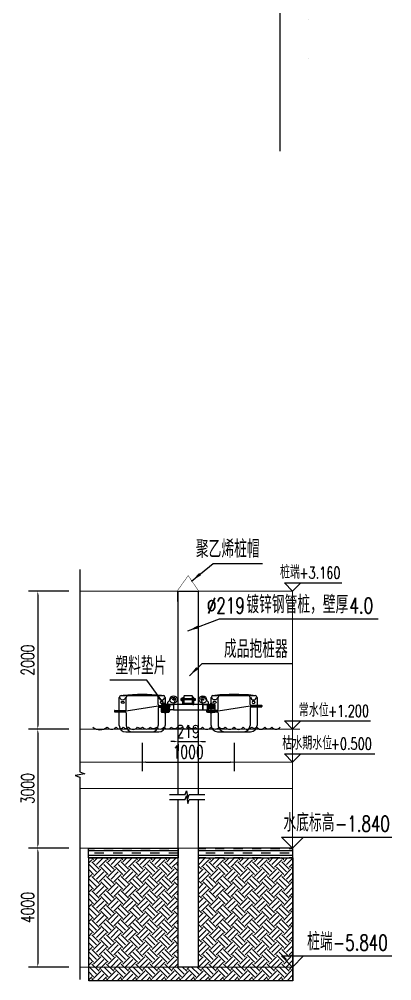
# Model space of a CAD drawing. Header units: millimetres. Extents: x -1003406 to 3312184, y 81337 to 716393.
# Drawn here: x 1159391 to 1163445, y 413461 to 423930 of the extents above; entities that cross this region are included whole.
import ezdxf

# ---------------------------------------------------------------- set-up
doc = ezdxf.new("R2010")
doc.units = ezdxf.units.MM
doc.header["$LTSCALE"] = 10
doc.linetypes.add('ACAD_ISO03W100', pattern=[30, 12, -18])
doc.linetypes.add('DOTE', pattern=[2.42, 2, -0.2, 0.02, -0.2])
doc.layers.get('0').update_dxf_attribs({"linetype": 'CONTINUOUS'})
doc.layers.get('Defpoints').update_dxf_attribs({"linetype": 'CONTINUOUS'})
for name, color, linetype in [('00-HATCH(填充)', 250, 'CONTINUOUS'), ('DIM_ELEV', 3, 'CONTINUOUS'), ('DIM_SYMB', 3, 'CONTINUOUS'), ('DOTE', 1, 'DOTE'), ('FT', 5, 'CONTINUOUS'), ('PUB_DIM', 3, 'CONTINUOUS'), ('PUB_TEXT', 7, 'CONTINUOUS'), ('W-bridge approach引桥', 4, 'CONTINUOUS'), ('W-MOUNTING固定方式', 5, 'CONTINUOUS'), ('W-STEEL_FRAME钢架', 3, 'CONTINUOUS'), ('ZJ', 251, 'CONTINUOUS'), ('水位', 102, 'CONTINUOUS')]:
    doc.layers.add(name, color=color, linetype=linetype)
doc.layers.add('文字及标注', color=3, linetype='CONTINUOUS', lineweight=15)
doc.styles.add('_TCH_DIM', font='SIMPLEX', dxfattribs={"bigfont": 'GBCBIG'})
doc.styles.add('STANDARD_T3', font='simplex.shx', dxfattribs={"width": 0.7, "bigfont": 'gbcbig.shx'})
doc.dimstyles.new('W&&40', dxfattribs={"dimtxt": 140, "dimasz": 40, "dimexe": 100, "dimexo": 120, "dimgap": 40, "dimtad": 1, "dimdec": 0, "dimzin": 0, "dimdsep": 46, "dimtxsty": 'STANDARD_T3', "dimcen": 0.09, "dimclrd": 1, "dimclre": 1, "dimclrt": 7, "dimazin": 2, "dimtfac": 1, "dimtdec": 0, "dimtix": 1, "dimtmove": 2, "dimatfit": 3, "dimfxl": 100, "dimtolj": 1, "dimtzin": 0, "dimarcsym": 0})

# ---------------------------------------------------------------- blocks, each defined once
blk = doc.blocks.new('*D340')
at = {"layer": 'Defpoints', "color": 0, "transparency": 16777216}
for p in [(1160050, 417704), (1159593, 416200), (1160050, 416200, 0)]:
    blk.add_point(p, dxfattribs=at)
at = {"layer": '文字及标注', "color": 1, "lineweight": -2, "transparency": 16777216}
for p, q in [((1159930, 417704), (1159493, 417704)), ((1159593, 417664), (1159593, 416240)), ((1159930, 416200), (1159493, 416200))]:
    blk.add_line(p, q, dxfattribs=at)
at = {"layer": '文字及标注', "color": 1, "transparency": 16777216}
for points in [[(1159586, 417664), (1159599, 417664), (1159593, 417704)], [(1159586, 416240), (1159599, 416240), (1159593, 416200)]]:
    blk.add_solid(points, dxfattribs=at)
at = {"layer": '文字及标注', "color": 7, "transparency": 16777216, "insert": (1159483, 416952), "char_height": 140, "attachment_point": 5, "rotation": 90, "style": 'STANDARD_T3'}
blk.add_mtext('\\A1;2000', dxfattribs=at)
blk = doc.blocks.new('*D338')
at = {"layer": 'Defpoints', "color": 0, "transparency": 16777216}
for p in [(1160050, 416200, 0), (1159593, 414905), (1160050, 414905)]:
    blk.add_point(p, dxfattribs=at)
at = {"layer": '文字及标注', "color": 1, "lineweight": -2, "transparency": 16777216}
for p, q in [((1159930, 416200), (1159493, 416200)), ((1159593, 416160), (1159593, 414945)), ((1159930, 414905), (1159493, 414905))]:
    blk.add_line(p, q, dxfattribs=at)
at = {"layer": '文字及标注', "color": 1, "transparency": 16777216}
for points in [[(1159586, 416160), (1159599, 416160), (1159593, 416200)], [(1159586, 414945), (1159599, 414945), (1159593, 414905)]]:
    blk.add_solid(points, dxfattribs=at)
at = {"layer": '文字及标注', "color": 7, "transparency": 16777216, "insert": (1159483, 415553), "char_height": 140, "attachment_point": 5, "rotation": 90, "style": 'STANDARD_T3'}
blk.add_mtext('\\A1;3000', dxfattribs=at)
blk = doc.blocks.new('*D339')
at = {"layer": 'Defpoints', "color": 0, "transparency": 16777216}
for p in [(1160050, 414905), (1159593, 413610), (1160050, 413610)]:
    blk.add_point(p, dxfattribs=at)
at = {"layer": '文字及标注', "color": 1, "lineweight": -2, "transparency": 16777216}
for p, q in [((1159930, 414905), (1159493, 414905)), ((1159593, 414865), (1159593, 413650)), ((1159930, 413610), (1159493, 413610))]:
    blk.add_line(p, q, dxfattribs=at)
at = {"layer": '文字及标注', "color": 1, "transparency": 16777216}
for points in [[(1159586, 414865), (1159599, 414865), (1159593, 414905)], [(1159586, 413650), (1159599, 413650), (1159593, 413610)]]:
    blk.add_solid(points, dxfattribs=at)
at = {"layer": '文字及标注', "color": 7, "transparency": 16777216, "insert": (1159483, 414258), "char_height": 140, "attachment_point": 5, "rotation": 90, "style": 'STANDARD_T3'}
blk.add_mtext('\\A1;4000', dxfattribs=at)
blk = doc.blocks.new('*D342')
at = {"layer": 'Defpoints', "color": 0, "transparency": 16777216}
for p in [(1161120, 416158, 0), (1161339, 416159, 0), (1161339, 416065)]:
    blk.add_point(p, dxfattribs=at)
at = {"layer": '文字及标注', "color": 1, "lineweight": -2, "transparency": 16777216}
for p, q in [((1161080, 416065), (1161040, 416065)), ((1161120, 416065), (1161339, 416065)), ((1161379, 416065), (1161419, 416065)), ((1161120, 416038), (1161120, 415965)), ((1161339, 416039), (1161339, 415965))]:
    blk.add_line(p, q, dxfattribs=at)
at = {"layer": '文字及标注', "color": 1, "transparency": 16777216}
for points in [[(1161080, 416072), (1161080, 416058), (1161120, 416065)], [(1161379, 416072), (1161379, 416058), (1161339, 416065)]]:
    blk.add_solid(points, dxfattribs=at)
at = {"layer": '文字及标注', "color": 7, "transparency": 16777216, "insert": (1161229, 416175), "char_height": 140, "attachment_point": 5, "style": 'STANDARD_T3'}
blk.add_mtext('\\A1;219', dxfattribs=at)
blk = doc.blocks.new('*D341')
at = {"layer": 'Defpoints', "color": 0, "transparency": 16777216}
for p in [(1160729, 416171, 0), (1161729, 416172), (1161729, 415842)]:
    blk.add_point(p, dxfattribs=at)
at = {"layer": '文字及标注', "color": 1, "lineweight": -2, "transparency": 16777216}
for p, q in [((1160729, 416051), (1160729, 415742)), ((1161729, 416052), (1161729, 415742)), ((1160769, 415842), (1161689, 415842))]:
    blk.add_line(p, q, dxfattribs=at)
at = {"layer": '文字及标注', "color": 1, "transparency": 16777216}
for points in [[(1160769, 415849), (1160769, 415835), (1160729, 415842)], [(1161689, 415849), (1161689, 415835), (1161729, 415842)]]:
    blk.add_solid(points, dxfattribs=at)
at = {"layer": '文字及标注', "color": 7, "transparency": 16777216, "insert": (1161229, 415952), "char_height": 140, "attachment_point": 5, "style": 'STANDARD_T3'}
blk.add_mtext('\\A1;1000', dxfattribs=at)
blk = doc.blocks.new('$matou$00000005')
for p, q in [((-250, 31, 0), (-250, 171, 0)), ((-230, 191, 0), (230, 191, 0)), ((-209, 193, 0), (208, 193, 0)), ((-209, 193, 0), (-209, 191, 0)), ((-174, 41, 0), (-174, 171, 0)), ((174, 95, 0), (174, 171, 0)), ((208, 193, 0), (208, 191, 0)), ((250, 171, 0), (250, 85, 0)), ((-302, 22, 0), (-174, 22, 0)), ((-298, 31, 0), (-184, 31, 0)), ((-298, 13, 0), (-184, 13, 0)), ((-250, -134, 0), (-250, 13, 0)), ((174, 76, 0), (-174, 22, 0)), ((-174, 3, 0), (-174, -134, 0)), ((174, 76, 0), (302, 76, 0)), ((174, 57, 0), (174, -134, 0)), ((184, 85, 0), (298, 85, 0)), ((184, 67, 0), (298, 67, 0)), ((250, 67, 0), (250, -134, 0)), ((-180, -204, 0), (180, -204, 0))]:
    blk.add_line(p, q)
at = {"ltscale": 0.5}
for p, q in [((-302, 27, 0), (-302, 17, 0)), ((302, 81, 0), (302, 71, 0))]:
    blk.add_line(p, q, dxfattribs=at)
for centre, radius, start, end in [((-230, 171, 0), 20, 90, 180), ((0, -1972, 0), 2175, 84.5043, 95.4957), ((-154, 171, 0), 20, 90, 180), ((154, 171, 0), 20, 0, 90), ((230, 171, 0), 20, 0, 90), ((-298, 17, 0), 4, 180, 270), ((-184, 41, 0), 10, 270, 0), ((-184, 3, 0), 10, 0, 90), ((184, 95, 0), 10, 180, 270), ((184, 57, 0), 10, 90, 180), ((298, 71, 0), 4, 270, 0), ((-180, -134, 0), 70, 180, 270), ((-104, -134, 0), 70, 180, 270), ((104, -134, 0), 70, 270, 0), ((180, -134, 0), 70, 270, 0)]:
    blk.add_arc(centre, radius, start, end)
for centre, start, end in [((-298, 27, 0), 90, 180), ((298, 81, 0), 0, 90)]:
    blk.add_arc(centre, 4, start, end, dxfattribs=at)
at = {"extrusion": (0, 0, -1)}
blk.add_ellipse((-212, 171, 0), major_axis=(-30.4, 0), ratio=0.921809, start_param=3.141593, end_param=6.283185, dxfattribs=at)
blk.add_ellipse((-212, 117, 0), major_axis=(-16, 0), ratio=0.75)
blk.add_ellipse((212, 172, 0), major_axis=(30.4, 0.1), ratio=0.921809, start_param=3.141593, end_param=6.283185)
blk.add_ellipse((212, 117, 0), major_axis=(16, 0), ratio=0.75, dxfattribs=at)

msp = doc.modelspace()

# ---------------------------------------------------------------- hatches: boundary and pattern name
h = msp.add_hatch()
h.set_pattern_fill('土壤', color=256, scale=30, angle=45)
h.set_pattern_definition([(45, (-146261, -1517401.75), (0, 159.099026), [112.5, -112.5]), (45, (-146290.83, -1517371.91), (0, 159.099026), [112.5, -112.5]), (45, (-146320.66, -1517342.08), (0, 159.099026), [112.5, -112.5]), (135, (-146320.66, -1517322.2), (-159.099026, 3e-14), [112.5, -112.5]), (135, (-146290.83, -1517292.37), (-159.099026, 3e-14), [112.5, -112.5]), (135, (-146261, -1517262.53), (-159.099026, 3e-14), [112.5, -112.5])])
h.paths.add_polyline_path([(1161119.9, 414798.8), (1160147.5, 414798.8), (1160147.5, 413460.6), (1162368.8, 413460.6), (1162368.8, 414798.8), (1161338.9, 414798.8), (1161338.9, 413610.4), (1161119.9, 413610.4)])
at = {"layer": 'PUB_DIM'}
h = msp.add_hatch(dxfattribs=at)
h.set_pattern_fill('不能通行的沼泽地', color=256, scale=30)
h.set_pattern_definition([(0, (-146160.22, -1516891.166), (100.77696, 50.38848), [100.77696, -100.77696]), (0, (-146261, -1516865.97), (0, 50.38848), [])])
h.paths.add_polyline_path([(1161119.9, 414798.8), (1160145.2, 414798.8), (1160145.2, 414905.3), (1161119.9, 414905.3)])
h.paths.add_polyline_path([(1161338.9, 414798.8), (1162368.3, 414798.8), (1162368.3, 414905.3), (1161338.9, 414905.3)])

# ---------------------------------------------------------------- linework, layer by layer
at = {"color": 4}
for p, q in [((1161154, 416523.7, 0), (1161150, 416523.7, 0)), ((1161154, 416529.7, 0), (1161151, 416529.7, 0)), ((1161151, 416517.7, 0), (1161154, 416517.7, 0))]:
    msp.add_line(p, q, dxfattribs=at)
for p, q in [((1161156, 416529.2, 0), (1161163, 416529.2, 0)), ((1161163, 416518.2, 0), (1161156, 416518.2, 0)), ((1161167, 416522.6, 0), (1161163, 416526, 0)), ((1161167, 416520.3, 0), (1161163, 416523.7, 0)), ((1161293, 416522.6, 0), (1161297, 416526, 0)), ((1161293, 416520.3, 0), (1161297, 416523.7, 0)), ((1161304, 416529.2, 0), (1161297, 416529.2, 0)), ((1161297, 416518.2, 0), (1161304, 416518.2, 0)), ((1161306, 416515.2, 0), (1161306, 416532.7, 0))]:
    msp.add_line(p, q)
at = {"color": 1}
for p, q in [((1161170, 416531.2, 0), (1161180, 416531.2, 0)), ((1161180, 416517.2, 0), (1161170, 416517.2, 0)), ((1161290, 416531.2, 0), (1161280, 416531.2, 0)), ((1161290, 416531.2, 0), (1161280, 416531.2, 0)), ((1161290, 416517.2, 0), (1161280, 416517.2, 0)), ((1161280, 416517.2, 0), (1161290, 416517.2, 0))]:
    msp.add_line(p, q, dxfattribs=at)
at = {"color": 2}
for p, q in [((1161170, 416524.2, 0), (1161180, 416524.2, 0)), ((1161280, 416524.2, 0), (1161290, 416524.2, 0)), ((1161290, 416524.2, 0), (1161280, 416524.2, 0))]:
    msp.add_line(p, q, dxfattribs=at)
at = {"color": 6, "linetype": 'ACAD_ISO03W100'}
for p, q in [((1161289.5, 416530.2, 0), (1161170.5, 416530.2, 0)), ((1161289.5, 416518.2, 0), (1161170.5, 416518.2, 0))]:
    msp.add_line(p, q, dxfattribs=at)
at = {"color": 8}
for p, q in [((1160147.5, 413460.6), (1160147.5, 414798.8)), ((1160147.5, 414798.8), (1161119.9, 414798.8)), ((1161338.9, 414798.8), (1162368.8, 414798.8)), ((1162368.8, 414798.8), (1162368.8, 413460.6))]:
    msp.add_line(p, q, dxfattribs=at)
at = {"const_width": 5, "elevation": 0}
msp.add_lwpolyline([(1161109.9, 417587.5), (1161109.9, 417704.5), (1161229.4, 417871.9), (1161343.9, 417704.5), (1161343.9, 417587.5)], dxfattribs=at)
at = {"elevation": 0}
for points in [[(1161150, 416518.7), (1161152, 416516.7), (1161152, 416530.7), (1161150, 416528.7)], [(1161154, 416515.2), (1161154, 416518.2), (1161154, 416529.2), (1161154, 416532.2)], [(1161180, 416544.2), (1161180, 416469.2), (1161170, 416469.2), (1161170, 416544.2)], [(1161187.5, 416484.2), (1161272.5, 416484.2), (1161277.5, 416489.2), (1161277.5, 416559.2), (1161272.5, 416564.2), (1161187.5, 416564.2), (1161182.5, 416559.2), (1161182.5, 416489.2)], [(1161280, 416544.2), (1161280, 416469.2), (1161290, 416469.2), (1161290, 416544.2)]]:
    msp.add_lwpolyline(points, close=True, dxfattribs=at)
for points in [[(1161152, 416516.7), (1161154, 416516.7), (1161154, 416530.7), (1161152, 416530.7)], [(1161167, 416537.2), (1161167, 416509.2), (1161170, 416509.2), (1161170, 416537.2), (1161167, 416537.2), (1161167, 416536.2)], [(1161293, 416537.2), (1161293, 416509.2), (1161290, 416509.2), (1161290, 416537.2), (1161293, 416537.2), (1161293, 416536.2)]]:
    msp.add_lwpolyline(points, dxfattribs=at)
for points in [[(1161156, 416512.2), (1161163, 416512.2), (1161163, 416513.2), (1161167, 416513.2), (1161167, 416534.2), (1161163, 416534.2), (1161163, 416513.2), (1161163, 416535.2), (1161156, 416535.2, 0.6666667), (1161156, 416529.2, 0.3636364), (1161156, 416518.2, 0.6666667)], [(1161304, 416512.2), (1161297, 416512.2), (1161297, 416513.2), (1161293, 416513.2), (1161293, 416534.2), (1161297, 416534.2), (1161297, 416513.2), (1161297, 416535.2), (1161304, 416535.2, -0.6666667), (1161304, 416529.2, -0.3636364), (1161304, 416518.2, -0.6666667)]]:
    msp.add_lwpolyline(points, format="xyb", close=True, dxfattribs=at)
at = {"color": 2, "elevation": 0}
for points in [[(1161473.4, 416477.1), (1161485.4, 416477.1), (1161485.4, 416481.1), (1161484.4, 416482.1), (1161474.4, 416482.1), (1161473.4, 416481.1)], [(1160969.9, 416476.2), (1160988.9, 416476.2), (1160989.9, 416475.2), (1160989.9, 416470.2), (1160988.9, 416469.2), (1160969.9, 416469.2), (1160968.9, 416470.2), (1160968.9, 416475.2)], [(1160968.9, 416384.2), (1160989.9, 416384.2), (1160989.9, 416378.2), (1160988.9, 416377.2), (1160969.9, 416377.2), (1160968.9, 416378.2)], [(1160973.4, 416476.2), (1160985.4, 416476.2), (1160985.4, 416480.2), (1160984.4, 416481.2), (1160974.4, 416481.2), (1160973.4, 416480.2)], [(1160973.9, 416476.2), (1160984.9, 416476.2), (1160984.9, 416469.2), (1160973.9, 416469.2)], [(1160973.9, 416384.2), (1160984.9, 416384.2), (1160984.9, 416377.2), (1160973.9, 416377.2)], [(1161469.9, 416477.1), (1161488.9, 416477.1), (1161489.9, 416476.1), (1161489.9, 416471.1), (1161488.9, 416470.1), (1161469.9, 416470.1), (1161468.9, 416471.1), (1161468.9, 416476.1)], [(1161468.9, 416385.1), (1161489.9, 416385.1), (1161489.9, 416379.1), (1161488.9, 416378.1), (1161469.9, 416378.1), (1161468.9, 416379.1)], [(1161473.9, 416477.1), (1161484.9, 416477.1), (1161484.9, 416470.1), (1161473.9, 416470.1)], [(1161473.9, 416385.1), (1161484.9, 416385.1), (1161484.9, 416378.1), (1161473.9, 416378.1)]]:
    msp.add_lwpolyline(points, close=True, dxfattribs=at)
at = {"color": 6, "elevation": 0}
for points in [[(1160939.4, 416384.2), (1161019.4, 416384.2), (1161019.4, 416387.2), (1160939.4, 416387.2)], [(1161439.4, 416385.1), (1161519.4, 416385.1), (1161519.4, 416388.1), (1161439.4, 416388.1)]]:
    msp.add_lwpolyline(points, close=True, dxfattribs=at)
msp.add_lwpolyline([(1161338.9, 414798.8), (1162368.8, 414798.8), (1162368.8, 413460.6), (1160147.5, 413460.6), (1160147.5, 414798.8), (1161119.9, 414798.8)])
at = {"lineweight": -3}
for centre in [(1161069.4, 416523.2, 0), (1161389.4, 416523.2, 0)]:
    msp.add_circle(centre, 40, dxfattribs=at)
at = {"layer": '00-HATCH(填充)', "color": 0, "lineweight": -3}
for p, q in [((1161009.4, 416492.4, 0), (1161051.4, 416541.2, 0)), ((1161058.5, 416544.2, 0), (1161080.8, 416544.2, 0)), ((1161092.4, 416526.5, 0), (1161069.4, 416469.2, 0)), ((1161084.3, 416542.8, 0), (1161091.4, 416532.3, 0)), ((1161366.3, 416526.5, 0), (1161389.4, 416469.2, 0)), ((1161374.4, 416542.8, 0), (1161367.3, 416532.3, 0)), ((1161400.2, 416544.2, 0), (1161377.9, 416544.2, 0)), ((1161449.4, 416492.4, 0), (1161407.3, 416541.2, 0)), ((1161069.4, 416469.2, 0), (1161009.4, 416469.2, 0)), ((1161389.4, 416469.2, 0), (1161449.4, 416469.2, 0))]:
    msp.add_line(p, q, dxfattribs=at)
at = {"layer": '00-HATCH(填充)', "color": 0, "lineweight": -3, "ltscale": 0.5}
for p, q in [((1161081.9, 416524.2, 0), (1161056.9, 416524.2, 0)), ((1161069.4, 416536.7, 0), (1161069.4, 416511.7, 0)), ((1161376.9, 416524.2, 0), (1161401.9, 416524.2, 0)), ((1161389.4, 416536.7, 0), (1161389.4, 416511.7, 0))]:
    msp.add_line(p, q, dxfattribs=at)
at = {"layer": '00-HATCH(填充)', "color": 0, "lineweight": -3}
for centre in [(1161069.4, 416524.2, 0), (1161389.4, 416524.2, 0)]:
    msp.add_circle(centre, 6, dxfattribs=at)
for centre, radius, start, end in [((1161058.5, 416534.2, 0), 10, 90, 135), ((1161080.8, 416539.2, 0), 5, 46.05646, 90), ((1161087.9, 416528.7, 0), 5, 334, 46.05646), ((1161370.8, 416528.7, 0), 5, 133.94206, 205.99852), ((1161377.9, 416539.2, 0), 5, 89.99852, 133.94206), ((1161400.2, 416534.2, 0), 10, 44.99852, 89.99852)]:
    msp.add_arc(centre, radius, start, end, dxfattribs=at)
at = {"layer": 'DIM_ELEV'}
for p, q in [((1161266.6, 417812.6), (1161501.5, 418005.5)), ((1161501.5, 418005.5), (1162039.1, 418005.5)), ((1162366.2, 417704.5), (1162276.2, 417794.5)), ((1162276.2, 417794.5), (1162902.6, 417794.5)), ((1162366.2, 417704.5), (1162456.2, 417794.5)), ((1161227, 417270.8), (1161570.5, 417400.9)), ((1161570.5, 417400.9), (1163297, 417400.9)), ((1161242.2, 416782), (1161383, 416916.5)), ((1161383, 416916.5), (1162366.2, 416916.5)), ((1160778.7, 416734.5), (1160377.2, 416734.5)), ((1161019.4, 416405.2), (1160778.7, 416734.5)), ((1162366.2, 416200.4), (1162276.2, 416290.4)), ((1162276.2, 416290.4), (1163214, 416290.4)), ((1162366.2, 416200.4), (1162456.2, 416290.4)), ((1162366.2, 415842), (1162276.2, 415932)), ((1162276.2, 415932), (1163261.3, 415932)), ((1162366.2, 415842), (1162456.2, 415932)), ((1162366.2, 414905.3), (1162246.2, 415025.3)), ((1162246.2, 415025.3), (1163445.4, 415025.3)), ((1162366.2, 414905.3), (1162486.2, 415025.3)), ((1162366.2, 413610.4), (1162246.2, 413730.4)), ((1162246.2, 413730.4), (1163445.4, 413730.4)), ((1162366.2, 413610.4), (1162486.2, 413730.4))]:
    msp.add_line(p, q, dxfattribs=at)
for points in [[(1161266.6, 417812.6, 0, 32, 0), (1161359.3, 417888.7, 0, 0, 0)], [(1161227, 417270.8, 0, 32, 0), (1161339.3, 417313.3, 0, 0, 0)], [(1161242.2, 416782, 0, 32, 0), (1161329, 416864.9, 0, 0, 0)]]:
    msp.add_lwpolyline(points, format="xyseb", dxfattribs=at)
at = {"layer": 'DIM_ELEV', "const_width": 16}
msp.add_lwpolyline([(1161024.1, 416398.7, 1), (1161014.6, 416411.6, 1)], format="xyb", close=True, dxfattribs=at)
at = {"layer": 'DIM_SYMB', "color": 3}
msp.add_lwpolyline([(1162227.9, 429583.1), (1162227.9, 426151.7), (1162437.9, 426075.3), (1162017.9, 426001.3), (1162227.9, 425926.7), (1162227.9, 422495.4)], dxfattribs=at)
at = {"layer": 'DIM_SYMB'}
msp.add_lwpolyline([(1160050.4, 417938.6), (1160050.4, 415734), (1160102.9, 415714.9), (1159997.9, 415696.4), (1160050.4, 415677.8), (1160050.4, 413473.2)], dxfattribs=at)
at = {"layer": 'DIM_SYMB', "linetype": 'Continuous'}
for points in [[(1161027.9, 415488.4), (1161196.5, 415488.4), (1161211.8, 415530.4), (1161226.6, 415446.4), (1161241.5, 415488.4), (1161410.2, 415488.4)], [(1161027.9, 415433.1), (1161196.5, 415433.1), (1161211.8, 415475.1), (1161226.6, 415391.1), (1161241.5, 415433.1), (1161410.2, 415433.1)]]:
    msp.add_lwpolyline(points, dxfattribs=at)
at = {"layer": 'DOTE'}
for p, q in [((1160979.4, 416434.4, 0), (1160979.4, 416496.3, 0)), ((1160979.4, 416434.4, 0), (1160979.4, 416496.3, 0)), ((1161479.4, 416435.3, 0), (1161479.4, 416497.2, 0)), ((1161479.4, 416434.4, 0), (1161479.4, 416496.3, 0))]:
    msp.add_line(p, q, dxfattribs=at)
at = {"layer": 'FT', "elevation": 0}
for points in [[(1160939.4, 416423.2), (1161019.4, 416423.2, 0.4142136), (1161024.4, 416428.2), (1161024.4, 416436.2, 0.4142136), (1161019.4, 416441.2), (1160939.4, 416441.2, 0.4142136), (1160934.4, 416436.2), (1160934.4, 416428.2, 0.4142136)], [(1160939.4, 416405.2), (1161019.4, 416405.2, 0.4142136), (1161024.4, 416410.2), (1161024.4, 416418.2, 0.4142136), (1161019.4, 416423.2), (1160939.4, 416423.2, 0.4142136), (1160934.4, 416418.2), (1160934.4, 416410.2, 0.4142136)], [(1160939.4, 416387.2), (1161019.4, 416387.2, 0.4142136), (1161024.4, 416392.2), (1161024.4, 416400.2, 0.4142136), (1161019.4, 416405.2), (1160939.4, 416405.2, 0.4142136), (1160934.4, 416400.2), (1160934.4, 416392.2, 0.4142136)], [(1161439.4, 416442.1), (1161519.4, 416442.1, 0.4142136), (1161524.4, 416447.1), (1161524.4, 416455.1, 0.4142136), (1161519.4, 416460.1), (1161439.4, 416460.1, 0.4142136), (1161434.4, 416455.1), (1161434.4, 416447.1, 0.4142136)], [(1161439.4, 416424.1), (1161519.4, 416424.1, 0.4142136), (1161524.4, 416429.1), (1161524.4, 416437.1, 0.4142136), (1161519.4, 416442.1), (1161439.4, 416442.1, 0.4142136), (1161434.4, 416437.1), (1161434.4, 416429.1, 0.4142136)], [(1161439.4, 416406.1), (1161519.4, 416406.1, 0.4142136), (1161524.4, 416411.1), (1161524.4, 416419.1, 0.4142136), (1161519.4, 416424.1), (1161439.4, 416424.1, 0.4142136), (1161434.4, 416419.1), (1161434.4, 416411.1, 0.4142136)]]:
    msp.add_lwpolyline(points, format="xyb", close=True, dxfattribs=at)
at = {"layer": 'PUB_DIM'}
for p, q in [((1161009.4, 416469.2, 0), (1161009.4, 416492.4, 0)), ((1161449.4, 416469.2, 0), (1161449.4, 416492.4, 0))]:
    msp.add_line(p, q, dxfattribs=at)
for points in [[(1161119.9, 414798.8), (1160145.2, 414798.8), (1160145.2, 414905.3), (1161119.9, 414905.3)], [(1161338.9, 414798.8), (1162368.3, 414798.8), (1162368.3, 414905.3), (1161338.9, 414905.3)]]:
    msp.add_lwpolyline(points, close=True, dxfattribs=at)
at = {"layer": 'W-bridge approach引桥', "color": 8}
for p, q in [((1162536.4, 423930.2), (1162534.8, 423930.2)), ((1162534.8, 423506.4), (1162536.4, 423506.4))]:
    msp.add_line(p, q, dxfattribs=at)
at = {"layer": 'W-bridge approach引桥', "color": 5}
msp.add_line((1162534.8, 423506.4), (1162536.4, 423506.4), dxfattribs=at)
at = {"layer": 'W-MOUNTING固定方式', "color": 6}
for p, q in [((1160972.4, 416459.2, 0), (1160972.4, 416469.2, 0)), ((1160972.4, 416459.2, 0), (1160972.4, 416469.2, 0)), ((1160986.4, 416459.2, 0), (1160986.4, 416469.2, 0)), ((1160986.4, 416459.2, 0), (1160986.4, 416469.2, 0)), ((1161472.4, 416460.1, 0), (1161472.4, 416470.1, 0)), ((1161472.4, 416459.2, 0), (1161472.4, 416469.2, 0)), ((1161486.4, 416460.1, 0), (1161486.4, 416470.1, 0)), ((1161486.4, 416459.2, 0), (1161486.4, 416469.2, 0))]:
    msp.add_line(p, q, dxfattribs=at)
at = {"layer": 'W-MOUNTING固定方式', "color": 6, "elevation": 0}
for points in [[(1161009.4, 416469.2), (1160939.4, 416469.2), (1160939.4, 416459.2), (1161009.4, 416459.2)], [(1161449.4, 416469.2), (1161519.4, 416469.2), (1161519.4, 416459.2), (1161449.4, 416459.2)]]:
    msp.add_lwpolyline(points, close=True, dxfattribs=at)
at = {"layer": 'W-STEEL_FRAME钢架', "elevation": 0}
for points in [[(1161009.4, 416469.2), (1161069.4, 416469.2), (1161069.4, 416409.2), (1161009.4, 416409.2)], [(1161069.4, 416409.2), (1161389.4, 416409.2), (1161389.4, 416469.2), (1161069.4, 416469.2)], [(1161449.4, 416469.2), (1161389.4, 416469.2), (1161389.4, 416409.2), (1161449.4, 416409.2)]]:
    msp.add_lwpolyline(points, close=True, dxfattribs=at)
at = {"layer": 'ZJ', "color": 1, "linetype": 'Continuous'}
for p, q in [((1161119.9, 413610.4), (1161119.9, 415433.1)), ((1161338.9, 415433.1), (1161338.9, 413610.4)), ((1161208.6, 413610.4), (1161119.9, 413610.4)), ((1161269.8, 413610.4), (1161208.6, 413610.4)), ((1161338.9, 413610.4), (1161269.8, 413610.4))]:
    msp.add_line(p, q, dxfattribs=at)
at = {"layer": 'ZJ', "color": 1, "linetype": 'Continuous', "elevation": 0}
for points in [[(1161119.9, 415488.4), (1161119.9, 417704.5), (1161338.9, 417704.5), (1161338.9, 415488.4)], [(1161338.9, 415433.1), (1161338.9, 413610.4), (1161119.9, 413610.4), (1161119.9, 415433.1)]]:
    msp.add_lwpolyline(points, dxfattribs=at)
at = {"layer": '文字及标注', "color": 8}
for p, q in [((1160050.4, 417704.5), (1162366.2, 417704.5)), ((1162366.2, 413460.6), (1162366.2, 417704.5)), ((1160050.4, 416200.4, 0), (1162445.8, 416200.4, 0)), ((1160050.4, 415842), (1162366.2, 415842)), ((1160050.4, 415552.9), (1162366.2, 415552.9)), ((1160050.4, 414905.3), (1162368.3, 414905.3)), ((1160050.4, 413610.4), (1162368.8, 413610.4))]:
    msp.add_line(p, q, dxfattribs=at)
at = {"layer": '水位', "color": 4, "elevation": 0}
msp.add_lwpolyline([(1160190.2, 416223.4, 0.3861672), (1160348.7, 416223.4, 0.5205671), (1160444.1, 416223.4, 0.5205671), (1160522.2, 416223.4, 0.5205671), (1160581.3, 416223.4, 0.5205671), (1160679.3, 416223.4, 0.5205671), (1160733.6, 416223.4, 0.5205671), (1160818.6, 416223.4, 0.5205671), (1160881.9, 416223.4, 0.5205671), (1160965.8, 416223.4, 0.5205671), (1161046.2, 416223.4, 0.5205671), (1161113.1, 416223.4, 0.5205671), (1161164.3, 416223.4, 0.5205671), (1161240.5, 416223.4, 0.5205671), (1161306.8, 416223.4, 0.5205671), (1161384.3, 416223.4, 0.5205671), (1161478.3, 416223.4, 0.5205671), (1161566.5, 416223.4, 0.5205671), (1161633.1, 416223.4, 0.5205671), (1161729, 416223.4, 0.5205671), (1161827.2, 416223.4, 0.5205671), (1161920.8, 416223.4, 0.5205671), (1161975.9, 416223.4, 0.5205671), (1162064.9, 416223.4, 0.5205671), (1162140, 416223.4, 0.5205671), (1162230.8, 416223.4)], format="xyb", dxfattribs=at)

# ---------------------------------------------------------------- block references
for p in [(1160729.4, 416374.2), (1161729.4, 416375.1)]:
    msp.add_blockref('$matou$00000005', p)

# ---------------------------------------------------------------- texts
at = {"layer": 'PUB_TEXT', "color": 7, "style": '_TCH_DIM'}
for s, height, p in [('聚乙烯桩帽', 192.91, (1161313.1, 418065.5)), ('桩端', 144.68, (1162228.7, 417839.5)), ('镀锌钢管桩，壁厚', 192.91, (1161862.1, 417460.9)), ('成品抱桩器', 192.91, (1161619, 416976.5)), ('塑料垫片', 192.91, (1160437.2, 416794.5)), ('常水位', 144.68, (1162434.8, 416335.4)), ('枯水期水位', 144.68, (1162254.3, 415977)), ('水底标高', 192.91, (1162266, 415085.3)), ('桩端', 192.91, (1162524, 413790.4))]:
    msp.add_text(s, height=height, dxfattribs=at).set_placement(p)
at = {"layer": 'PUB_TEXT', "color": 7, "style": '_TCH_DIM', "width": 0.705882}
for s, height, p in [('+3.160', 127.5, (1162439.3, 417839.5)), ('%%c219', 170, (1161433.6, 417460.9)), ('4.0', 170, (1162985.5, 417460.9)), ('+1.200', 127.5, (1162750.7, 416335.4)), ('+0.500', 127.5, (1162780.9, 415977)), ('-1.840', 170, (1162827.7, 415085.3)), ('-5.840', 170, (1162804.8, 413790.4))]:
    msp.add_text(s, height=height, dxfattribs=at).set_placement(p)

# ---------------------------------------------------------------- dimensions: what is measured, and where the dimension line sits
at = {"layer": '文字及标注', "color": 8}
for base, p1, p2, text, picture, middle in [((1159592.6, 416200.4), (1160050.4, 417704.5), (1160050.4, 416200.4, 0), '2000', '*D340', (1159482.6, 416952.4)), ((1159592.6, 414905.3), (1160050.4, 416200.4, 0), (1160050.4, 414905.3), '3000', '*D338', (1159482.6, 415552.9)), ((1159592.6, 413610.4), (1160050.4, 414905.3), (1160050.4, 413610.4), '4000', '*D339', (1159482.6, 414257.9))]:
    dim = msp.add_linear_dim(base=base, p1=p1, p2=p2, angle=90, text=text, dimstyle='W&&40', dxfattribs=at)
    dim.commit()
    dim.dimension.update_dxf_attribs({"geometry": picture, "text_midpoint": middle})
for base, p1, p2, picture, middle in [((1161729.4, 415842), (1160729.4, 416170.7, 0), (1161729.4, 416171.6), '*D341', (1161229.4, 415952)), ((1161338.9, 416065.1), (1161119.9, 416158.5, 0), (1161338.9, 416159.4, 0), '*D342', (1161229.4, 416175.1))]:
    dim = msp.add_linear_dim(base=base, p1=p1, p2=p2, dimstyle='W&&40', dxfattribs=at)
    dim.commit()
    dim.dimension.update_dxf_attribs({"geometry": picture, "text_midpoint": middle})

doc.saveas('drawing.dxf')
